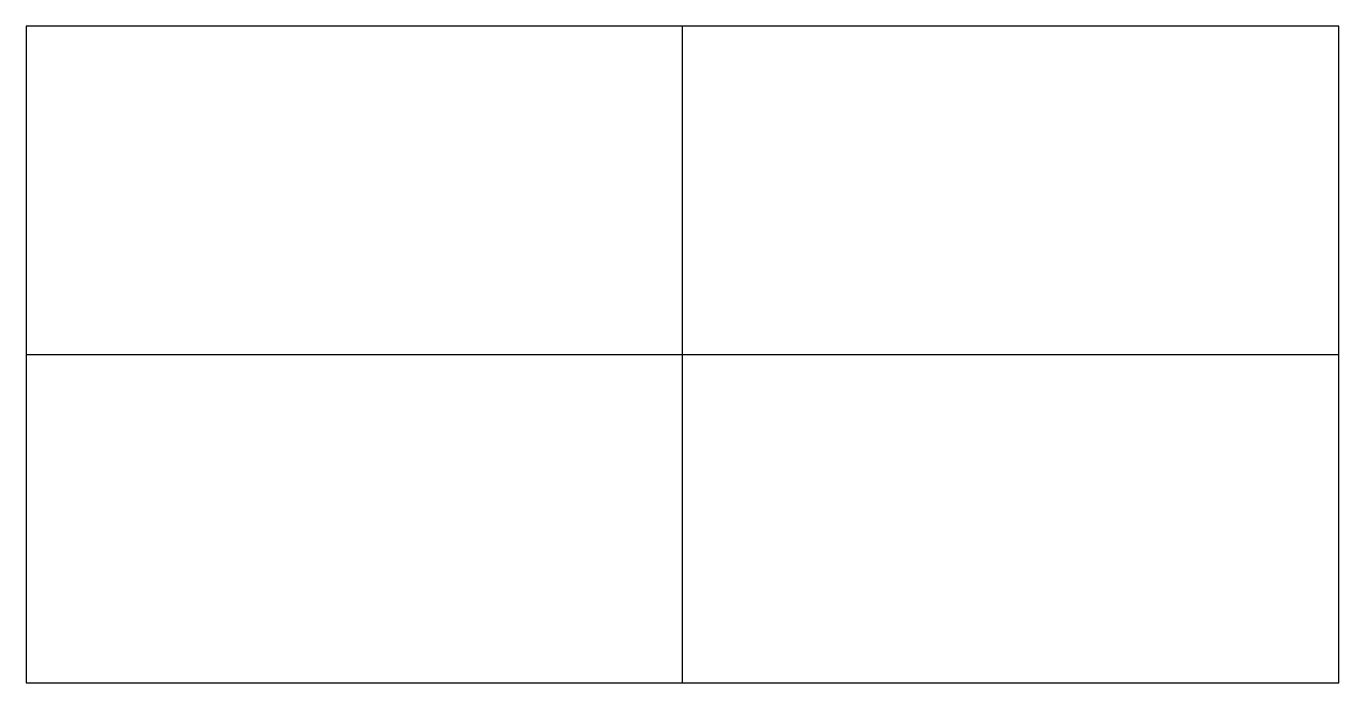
# Model space of a CAD drawing. Header units: millimetres. Extents: x 0 to 18, y 0 to 9.
import ezdxf

# ---------------------------------------------------------------- set-up
doc = ezdxf.new("R2010")
doc.units = ezdxf.units.MM
doc.layers.add('Default', color=7, linetype='Continuous')

msp = doc.modelspace()

# ---------------------------------------------------------------- linework, layer by layer
at = {"layer": 'Default'}
for p, q in [((18, 9), (0, 9)), ((0, 9), (0, 0)), ((18, 9, 6), (0, 9, 6)), ((0, 9, 6), (0, 0, 6)), ((0, 9), (0, 9, 6)), ((18, 0), (18, 9)), ((18, 0, 6), (18, 9, 6)), ((18, 9), (18, 9, 6)), ((0, 0), (18, 0)), ((0, 0, 6), (18, 0, 6)), ((0, 0), (0, 0, 6)), ((18, 0), (18, 0, 6))]:
    msp.add_line(p, q, dxfattribs=at)
for points in [[(18, 9, 3), (0, 9, 3)], [(9, 9), (9, 9, 6)], [(0, 9, 3), (0, 0, 3)], [(9, 0), (9, 9)], [(9, 0, 6), (9, 9, 6)], [(18, 0, 3), (18, 9, 3)], [(0, 4.5), (0, 4.5, 6)], [(0, 4.5), (18, 4.5)], [(0, 4.5, 6), (18, 4.5, 6)], [(18, 4.5), (18, 4.5, 6)], [(0, 0, 3), (18, 0, 3)], [(9, 0), (9, 0, 6)]]:
    msp.add_open_spline(points, degree=1, dxfattribs=at)

doc.saveas('drawing.dxf')
